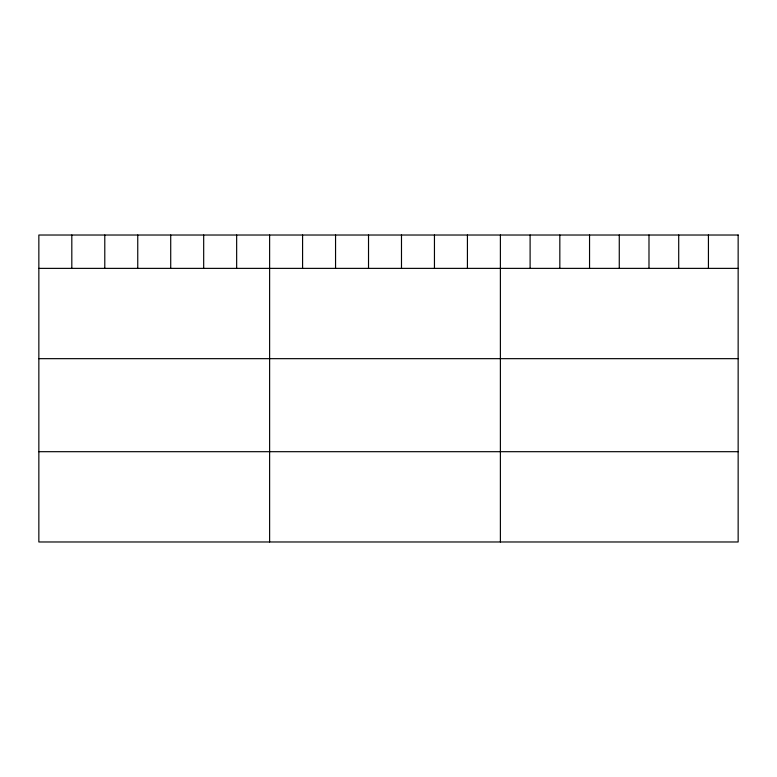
<?xml version="1.0" encoding="UTF-8"?>
<svg xmlns="http://www.w3.org/2000/svg" width="777" height="777" viewBox="0 0 777 777"><rect width="100%" height="100%" fill="white"/><g stroke="black" fill="none" stroke-linecap="round" stroke-linejoin="round"><path stroke-width="1.17" d="M38.85 268.376L738.15 268.376M38.85 358.663L738.15 358.663M38.85 451.69L738.15 451.69M708.43 235.023L708.43 268.376M678.709 235.023L678.709 268.376M648.989 235.023L648.989 268.376M619.269 235.023L619.269 268.376M589.549 235.023L589.549 268.376M559.828 235.023L559.828 268.376M530.108 235.023L530.108 268.376M500.388 235.023L500.388 541.977M467.424 235.023L467.424 268.376M434.45 235.023L434.45 268.376M401.486 235.023L401.486 268.376M368.521 235.023L368.521 268.376M335.557 235.023L335.557 268.376M302.583 235.023L302.583 268.376M269.619 235.023L269.619 541.977M236.655 235.023L236.655 268.376M203.681 235.023L203.681 268.376M170.717 235.023L170.717 268.376M137.752 235.023L137.752 268.376M104.788 235.023L104.788 268.376M71.814 235.023L71.814 268.376M738.15 235.023L38.85 235.023L38.85 541.977L738.15 541.977L738.15 235.023"/></g></svg>
